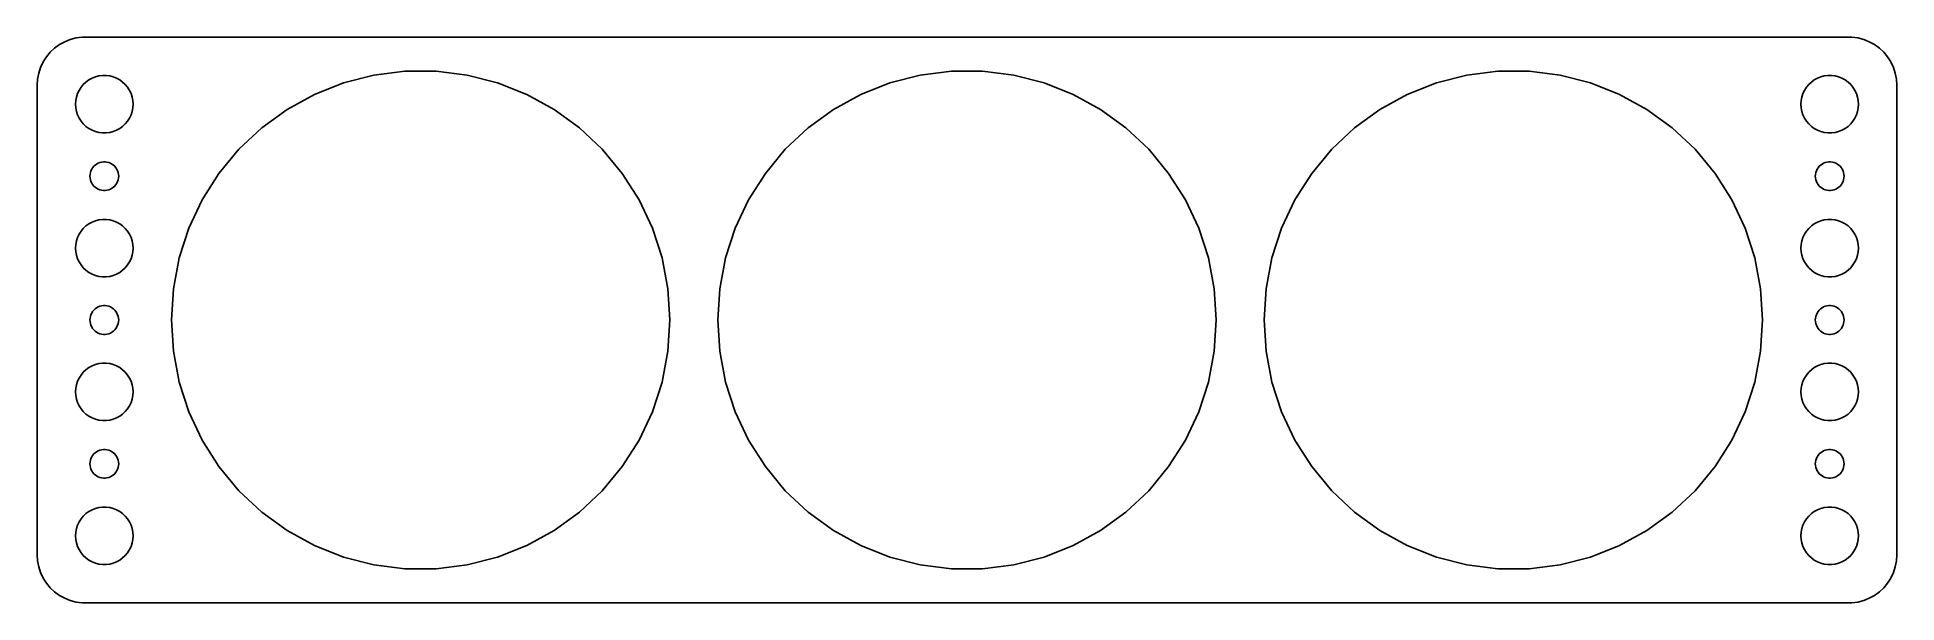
# Model space of a CAD drawing. Header units: metres. Extents: x -97 to 97, y -29 to 29.
import ezdxf

# ---------------------------------------------------------------- set-up
doc = ezdxf.new("R2010")
doc.units = ezdxf.units.M

msp = doc.modelspace()

# ---------------------------------------------------------------- linework, layer by layer
for p, q in [((-93.5451, 29.2553), (-94.1289, 29.0241)), ((-92.9369, 29.4114), (-93.5451, 29.2553)), ((-92.3139, 29.4901), (-92.9369, 29.4114)), ((92.3139, 29.4901), (-92.3139, 29.4901)), ((92.9369, 29.4114), (92.3139, 29.4901)), ((93.5451, 29.2553), (92.9369, 29.4114)), ((94.1289, 29.0241), (93.5451, 29.2553)), ((-96.0451, 27.4389), (-96.3815, 26.9088)), ((-95.6448, 27.9227), (-96.0451, 27.4389)), ((-95.1871, 28.3526), (-95.6448, 27.9227)), ((-94.6791, 28.7216), (-95.1871, 28.3526)), ((-94.1289, 29.0241), (-94.6791, 28.7216)), ((94.6791, 28.7216), (94.1289, 29.0241)), ((95.1871, 28.3526), (94.6791, 28.7216)), ((95.6448, 27.9227), (95.1871, 28.3526)), ((96.0451, 27.4389), (95.6448, 27.9227)), ((96.3815, 26.9088), (96.0451, 27.4389)), ((-96.8429, 25.7434), (-96.9606, 25.1267)), ((-96.6489, 26.3406), (-96.8429, 25.7434)), ((-96.3815, 26.9088), (-96.6489, 26.3406)), ((-91.2773, 25.2145), (-90.927, 25.3532)), ((-90.927, 25.3532), (-90.5621, 25.4469)), ((-90.5621, 25.4469), (-90.1884, 25.4941)), ((-90.1884, 25.4941), (-89.8116, 25.4941)), ((-89.8116, 25.4941), (-89.4379, 25.4469)), ((-89.4379, 25.4469), (-89.073, 25.3532)), ((-89.073, 25.3532), (-88.7227, 25.2145)), ((-65.0344, 24.7275), (-61.8719, 25.5395)), ((-61.8719, 25.5395), (-58.6326, 25.9487)), ((-58.6326, 25.9487), (-55.3674, 25.9487)), ((-55.3674, 25.9487), (-52.1281, 25.5395)), ((-52.1281, 25.5395), (-48.9655, 24.7275)), ((-8.03444, 24.7275), (-4.8719, 25.5395)), ((-4.8719, 25.5395), (-1.63255, 25.9487)), ((-1.63255, 25.9487), (1.63255, 25.9487)), ((1.63255, 25.9487), (4.8719, 25.5395)), ((4.8719, 25.5395), (8.03444, 24.7275)), ((48.9655, 24.7275), (52.1281, 25.5395)), ((52.1281, 25.5395), (55.3674, 25.9487)), ((55.3674, 25.9487), (58.6326, 25.9487)), ((58.6326, 25.9487), (61.8719, 25.5395)), ((61.8719, 25.5395), (65.0344, 24.7275)), ((88.7227, 25.2145), (89.073, 25.3532)), ((89.073, 25.3532), (89.4379, 25.4469)), ((89.4379, 25.4469), (89.8116, 25.4941)), ((89.8116, 25.4941), (90.1884, 25.4941)), ((90.1884, 25.4941), (90.5621, 25.4469)), ((90.5621, 25.4469), (90.927, 25.3532)), ((90.927, 25.3532), (91.2773, 25.2145)), ((96.6489, 26.3406), (96.3815, 26.9088)), ((96.8429, 25.7434), (96.6489, 26.3406)), ((96.9606, 25.1267), (96.8429, 25.7434)), ((-96.9606, 25.1267), (-97, 24.5)), ((-97, 24.5), (-97, -24.5)), ((-92.9057, 23.2461), (-92.7893, 23.6044)), ((-92.7893, 23.6044), (-92.6289, 23.9453)), ((-92.6289, 23.9453), (-92.427, 24.2634)), ((-92.427, 24.2634), (-92.1869, 24.5536)), ((-92.1869, 24.5536), (-91.9123, 24.8115)), ((-91.9123, 24.8115), (-91.6075, 25.033)), ((-91.6075, 25.033), (-91.2773, 25.2145)), ((-88.7227, 25.2145), (-88.3925, 25.033)), ((-88.3925, 25.033), (-88.0877, 24.8115)), ((-88.0877, 24.8115), (-87.8131, 24.5536)), ((-87.8131, 24.5536), (-87.573, 24.2634)), ((-87.573, 24.2634), (-87.3711, 23.9453)), ((-87.3711, 23.9453), (-87.2107, 23.6044)), ((-87.2107, 23.6044), (-87.0943, 23.2461)), ((-70.9315, 21.9525), (-68.0703, 23.5255)), ((-68.0703, 23.5255), (-65.0344, 24.7275)), ((-48.9655, 24.7275), (-45.9297, 23.5255)), ((-45.9297, 23.5255), (-43.0685, 21.9525)), ((-13.9315, 21.9525), (-11.0703, 23.5255)), ((-11.0703, 23.5255), (-8.03444, 24.7275)), ((8.03444, 24.7275), (11.0703, 23.5255)), ((11.0703, 23.5255), (13.9315, 21.9525)), ((43.0685, 21.9525), (45.9297, 23.5255)), ((45.9297, 23.5255), (48.9655, 24.7275)), ((65.0344, 24.7275), (68.0703, 23.5255)), ((68.0703, 23.5255), (70.9315, 21.9525)), ((87.0943, 23.2461), (87.2107, 23.6044)), ((87.2107, 23.6044), (87.3711, 23.9453)), ((87.3711, 23.9453), (87.573, 24.2634)), ((87.573, 24.2634), (87.8131, 24.5536)), ((87.8131, 24.5536), (88.0877, 24.8115)), ((88.0877, 24.8115), (88.3925, 25.033)), ((88.3925, 25.033), (88.7227, 25.2145)), ((91.2773, 25.2145), (91.6075, 25.033)), ((91.6075, 25.033), (91.9123, 24.8115)), ((91.9123, 24.8115), (92.1869, 24.5536)), ((92.1869, 24.5536), (92.427, 24.2634)), ((92.427, 24.2634), (92.6289, 23.9453)), ((92.6289, 23.9453), (92.7893, 23.6044)), ((92.7893, 23.6044), (92.9057, 23.2461)), ((97, 24.5), (96.9606, 25.1267)), ((97, -24.5), (97, 24.5)), ((-93, 22.5), (-92.9763, 22.876)), ((-92.9763, 22.124), (-93, 22.5)), ((-92.9763, 22.876), (-92.9057, 23.2461)), ((-92.9057, 21.7539), (-92.9763, 22.124)), ((-92.7893, 21.3956), (-92.9057, 21.7539)), ((-92.6289, 21.0547), (-92.7893, 21.3956)), ((-87.2107, 21.3956), (-87.3711, 21.0547)), ((-87.0943, 21.7539), (-87.2107, 21.3956)), ((-87.0943, 23.2461), (-87.0237, 22.876)), ((-87.0237, 22.124), (-87.0943, 21.7539)), ((-87.0237, 22.876), (-87, 22.5)), ((-87, 22.5), (-87.0237, 22.124)), ((-73.573, 20.0333), (-70.9315, 21.9525)), ((-43.0685, 21.9525), (-40.427, 20.0333)), ((-16.573, 20.0333), (-13.9315, 21.9525)), ((13.9315, 21.9525), (16.573, 20.0333)), ((40.427, 20.0333), (43.0685, 21.9525)), ((70.9315, 21.9525), (73.573, 20.0333)), ((87, 22.5), (87.0237, 22.876)), ((87.0237, 22.124), (87, 22.5)), ((87.0237, 22.876), (87.0943, 23.2461)), ((87.0943, 21.7539), (87.0237, 22.124)), ((87.2107, 21.3956), (87.0943, 21.7539)), ((87.3711, 21.0547), (87.2107, 21.3956)), ((92.7893, 21.3956), (92.6289, 21.0547)), ((92.9057, 21.7539), (92.7893, 21.3956)), ((92.9057, 23.2461), (92.9763, 22.876)), ((92.9763, 22.124), (92.9057, 21.7539)), ((92.9763, 22.876), (93, 22.5)), ((93, 22.5), (92.9763, 22.124)), ((-92.427, 20.7366), (-92.6289, 21.0547)), ((-92.1869, 20.4464), (-92.427, 20.7366)), ((-91.9123, 20.1884), (-92.1869, 20.4464)), ((-91.6075, 19.967), (-91.9123, 20.1884)), ((-91.2773, 19.7855), (-91.6075, 19.967)), ((-90.927, 19.6468), (-91.2773, 19.7855)), ((-90.5621, 19.5531), (-90.927, 19.6468)), ((-90.1884, 19.5059), (-90.5621, 19.5531)), ((-89.8116, 19.5059), (-90.1884, 19.5059)), ((-89.4379, 19.5531), (-89.8116, 19.5059)), ((-89.073, 19.6468), (-89.4379, 19.5531)), ((-88.7227, 19.7855), (-89.073, 19.6468)), ((-88.3925, 19.967), (-88.7227, 19.7855)), ((-88.0877, 20.1884), (-88.3925, 19.967)), ((-87.8131, 20.4464), (-88.0877, 20.1884)), ((-87.573, 20.7366), (-87.8131, 20.4464)), ((-87.3711, 21.0547), (-87.573, 20.7366)), ((-75.9532, 17.7982), (-73.573, 20.0333)), ((-40.427, 20.0333), (-38.0468, 17.7982)), ((-18.9532, 17.7982), (-16.573, 20.0333)), ((16.573, 20.0333), (18.9532, 17.7982)), ((38.0468, 17.7982), (40.427, 20.0333)), ((73.573, 20.0333), (75.9532, 17.7982)), ((87.573, 20.7366), (87.3711, 21.0547)), ((87.8131, 20.4464), (87.573, 20.7366)), ((88.0877, 20.1884), (87.8131, 20.4464)), ((88.3925, 19.967), (88.0877, 20.1884)), ((88.7227, 19.7855), (88.3925, 19.967)), ((89.073, 19.6468), (88.7227, 19.7855)), ((89.4379, 19.5531), (89.073, 19.6468)), ((89.8116, 19.5059), (89.4379, 19.5531)), ((90.1884, 19.5059), (89.8116, 19.5059)), ((90.5621, 19.5531), (90.1884, 19.5059)), ((90.927, 19.6468), (90.5621, 19.5531)), ((91.2773, 19.7855), (90.927, 19.6468)), ((91.6075, 19.967), (91.2773, 19.7855)), ((91.9123, 20.1884), (91.6075, 19.967)), ((92.1869, 20.4464), (91.9123, 20.1884)), ((92.427, 20.7366), (92.1869, 20.4464)), ((92.6289, 21.0547), (92.427, 20.7366)), ((-78.0344, 15.2824), (-75.9532, 17.7982)), ((-38.0468, 17.7982), (-35.9655, 15.2824)), ((-21.0344, 15.2824), (-18.9532, 17.7982)), ((18.9532, 17.7982), (21.0344, 15.2824)), ((35.9655, 15.2824), (38.0468, 17.7982)), ((75.9532, 17.7982), (78.0344, 15.2824)), ((-91.4529, 15.373), (-91.3947, 15.5522)), ((-91.3947, 15.5522), (-91.3145, 15.7226)), ((-91.3145, 15.7226), (-91.2135, 15.8817)), ((-91.2135, 15.8817), (-91.0934, 16.0268)), ((-91.0934, 16.0268), (-90.9561, 16.1558)), ((-90.9561, 16.1558), (-90.8037, 16.2665)), ((-90.8037, 16.2665), (-90.6387, 16.3572)), ((-90.6387, 16.3572), (-90.4635, 16.4266)), ((-90.4635, 16.4266), (-90.2811, 16.4734)), ((-90.2811, 16.4734), (-90.0942, 16.497)), ((-90.0942, 16.497), (-89.9058, 16.497)), ((-89.9058, 16.497), (-89.7189, 16.4734)), ((-89.7189, 16.4734), (-89.5365, 16.4266)), ((-89.5365, 16.4266), (-89.3613, 16.3572)), ((-89.3613, 16.3572), (-89.1963, 16.2665)), ((-89.1963, 16.2665), (-89.0439, 16.1558)), ((-89.0439, 16.1558), (-88.9065, 16.0268)), ((-88.9065, 16.0268), (-88.7865, 15.8817)), ((-88.7865, 15.8817), (-88.6855, 15.7226)), ((-88.6855, 15.7226), (-88.6053, 15.5522)), ((-88.6053, 15.5522), (-88.5471, 15.373)), ((88.5471, 15.373), (88.6053, 15.5522)), ((88.6053, 15.5522), (88.6855, 15.7226)), ((88.6855, 15.7226), (88.7865, 15.8817)), ((88.7865, 15.8817), (88.9065, 16.0268)), ((88.9065, 16.0268), (89.0439, 16.1558)), ((89.0439, 16.1558), (89.1963, 16.2665)), ((89.1963, 16.2665), (89.3613, 16.3572)), ((89.3613, 16.3572), (89.5365, 16.4266)), ((89.5365, 16.4266), (89.7189, 16.4734)), ((89.7189, 16.4734), (89.9058, 16.497)), ((89.9058, 16.497), (90.0942, 16.497)), ((90.0942, 16.497), (90.2811, 16.4734)), ((90.2811, 16.4734), (90.4635, 16.4266)), ((90.4635, 16.4266), (90.6387, 16.3572)), ((90.6387, 16.3572), (90.8037, 16.2665)), ((90.8037, 16.2665), (90.9561, 16.1558)), ((90.9561, 16.1558), (91.0934, 16.0268)), ((91.0934, 16.0268), (91.2135, 15.8817)), ((91.2135, 15.8817), (91.3145, 15.7226)), ((91.3145, 15.7226), (91.3947, 15.5522)), ((91.3947, 15.5522), (91.4529, 15.373)), ((-91.5, 15), (-91.4882, 15.188)), ((-91.4882, 14.812), (-91.5, 15)), ((-91.4882, 15.188), (-91.4529, 15.373)), ((-91.4529, 14.627), (-91.4882, 14.812)), ((-91.3947, 14.4478), (-91.4529, 14.627)), ((-91.3145, 14.2774), (-91.3947, 14.4478)), ((-91.2135, 14.1183), (-91.3145, 14.2774)), ((-91.0934, 13.9732), (-91.2135, 14.1183)), ((-90.9561, 13.8442), (-91.0934, 13.9732)), ((-90.8037, 13.7335), (-90.9561, 13.8442)), ((-90.6387, 13.6427), (-90.8037, 13.7335)), ((-90.4635, 13.5734), (-90.6387, 13.6427)), ((-89.3613, 13.6427), (-89.5365, 13.5734)), ((-89.1963, 13.7335), (-89.3613, 13.6427)), ((-89.0439, 13.8442), (-89.1963, 13.7335)), ((-88.9065, 13.9732), (-89.0439, 13.8442)), ((-88.7865, 14.1183), (-88.9065, 13.9732)), ((-88.6855, 14.2774), (-88.7865, 14.1183)), ((-88.6053, 14.4478), (-88.6855, 14.2774)), ((-88.5471, 14.627), (-88.6053, 14.4478)), ((-88.5471, 15.373), (-88.5118, 15.188)), ((-88.5118, 14.812), (-88.5471, 14.627)), ((-88.5118, 15.188), (-88.5, 15)), ((-88.5, 15), (-88.5118, 14.812)), ((-79.784, 12.5256), (-78.0344, 15.2824)), ((-35.9655, 15.2824), (-34.216, 12.5256)), ((-22.784, 12.5256), (-21.0344, 15.2824)), ((21.0344, 15.2824), (22.784, 12.5256)), ((34.216, 12.5256), (35.9655, 15.2824)), ((78.0344, 15.2824), (79.784, 12.5256)), ((88.5, 15), (88.5118, 15.188)), ((88.5118, 14.812), (88.5, 15)), ((88.5118, 15.188), (88.5471, 15.373)), ((88.5471, 14.627), (88.5118, 14.812)), ((88.6053, 14.4478), (88.5471, 14.627)), ((88.6855, 14.2774), (88.6053, 14.4478)), ((88.7865, 14.1183), (88.6855, 14.2774)), ((88.9065, 13.9732), (88.7865, 14.1183)), ((89.0439, 13.8442), (88.9065, 13.9732)), ((89.1963, 13.7335), (89.0439, 13.8442)), ((89.3613, 13.6427), (89.1963, 13.7335)), ((89.5365, 13.5734), (89.3613, 13.6427)), ((90.6387, 13.6427), (90.4635, 13.5734)), ((90.8037, 13.7335), (90.6387, 13.6427)), ((90.9561, 13.8442), (90.8037, 13.7335)), ((91.0934, 13.9732), (90.9561, 13.8442)), ((91.2135, 14.1183), (91.0934, 13.9732)), ((91.3145, 14.2774), (91.2135, 14.1183)), ((91.3947, 14.4478), (91.3145, 14.2774)), ((91.4529, 14.627), (91.3947, 14.4478)), ((91.4529, 15.373), (91.4882, 15.188)), ((91.4882, 14.812), (91.4529, 14.627)), ((91.4882, 15.188), (91.5, 15)), ((91.5, 15), (91.4882, 14.812)), ((-90.2811, 13.5266), (-90.4635, 13.5734)), ((-90.0942, 13.5029), (-90.2811, 13.5266)), ((-89.9058, 13.5029), (-90.0942, 13.5029)), ((-89.7189, 13.5266), (-89.9058, 13.5029)), ((-89.5365, 13.5734), (-89.7189, 13.5266)), ((-81.1742, 9.57123), (-79.784, 12.5256)), ((-34.216, 12.5256), (-32.8258, 9.57123)), ((-24.1742, 9.57123), (-22.784, 12.5256)), ((22.784, 12.5256), (24.1742, 9.57123)), ((32.8258, 9.57123), (34.216, 12.5256)), ((79.784, 12.5256), (81.1742, 9.57123)), ((89.7189, 13.5266), (89.5365, 13.5734)), ((89.9058, 13.5029), (89.7189, 13.5266)), ((90.0942, 13.5029), (89.9058, 13.5029)), ((90.2811, 13.5266), (90.0942, 13.5029)), ((90.4635, 13.5734), (90.2811, 13.5266)), ((-92.1869, 9.55363), (-91.9123, 9.81154)), ((-91.9123, 9.81154), (-91.6075, 10.033)), ((-91.6075, 10.033), (-91.2773, 10.2145)), ((-91.2773, 10.2145), (-90.927, 10.3532)), ((-90.927, 10.3532), (-90.5621, 10.4469)), ((-90.5621, 10.4469), (-90.1884, 10.4941)), ((-90.1884, 10.4941), (-89.8116, 10.4941)), ((-89.8116, 10.4941), (-89.4379, 10.4469)), ((-89.4379, 10.4469), (-89.073, 10.3532)), ((-89.073, 10.3532), (-88.7227, 10.2145)), ((-88.7227, 10.2145), (-88.3925, 10.033)), ((-88.3925, 10.033), (-88.0877, 9.81154)), ((-88.0877, 9.81154), (-87.8131, 9.55363)), ((87.8131, 9.55363), (88.0877, 9.81154)), ((88.0877, 9.81154), (88.3925, 10.033)), ((88.3925, 10.033), (88.7227, 10.2145)), ((88.7227, 10.2145), (89.073, 10.3532)), ((89.073, 10.3532), (89.4379, 10.4469)), ((89.4379, 10.4469), (89.8116, 10.4941)), ((89.8116, 10.4941), (90.1884, 10.4941)), ((90.1884, 10.4941), (90.5621, 10.4469)), ((90.5621, 10.4469), (90.927, 10.3532)), ((90.927, 10.3532), (91.2773, 10.2145)), ((91.2773, 10.2145), (91.6075, 10.033)), ((91.6075, 10.033), (91.9123, 9.81154)), ((91.9123, 9.81154), (92.1869, 9.55363)), ((-93, 7.5), (-92.9763, 7.87599)), ((-92.9763, 7.87599), (-92.9057, 8.24606)), ((-92.9057, 8.24606), (-92.7893, 8.60437)), ((-92.7893, 8.60437), (-92.6289, 8.94525)), ((-92.6289, 8.94525), (-92.427, 9.26335)), ((-92.427, 9.26335), (-92.1869, 9.55363)), ((-87.8131, 9.55363), (-87.573, 9.26335)), ((-87.573, 9.26335), (-87.3711, 8.94525)), ((-87.3711, 8.94525), (-87.2107, 8.60437)), ((-87.2107, 8.60437), (-87.0943, 8.24606)), ((-87.0943, 8.24606), (-87.0237, 7.87599)), ((-87.0237, 7.87599), (-87, 7.5)), ((-82.1832, 6.46593), (-81.1742, 9.57123)), ((-32.8258, 9.57123), (-31.8168, 6.46593)), ((-25.1832, 6.46593), (-24.1742, 9.57123)), ((24.1742, 9.57123), (25.1832, 6.46593)), ((31.8168, 6.46593), (32.8258, 9.57123)), ((81.1742, 9.57123), (82.1832, 6.46593)), ((87, 7.5), (87.0237, 7.87599)), ((87.0237, 7.87599), (87.0943, 8.24606)), ((87.0943, 8.24606), (87.2107, 8.60437)), ((87.2107, 8.60437), (87.3711, 8.94525)), ((87.3711, 8.94525), (87.573, 9.26335)), ((87.573, 9.26335), (87.8131, 9.55363)), ((92.1869, 9.55363), (92.427, 9.26335)), ((92.427, 9.26335), (92.6289, 8.94525)), ((92.6289, 8.94525), (92.7893, 8.60437)), ((92.7893, 8.60437), (92.9057, 8.24606)), ((92.9057, 8.24606), (92.9763, 7.87599)), ((92.9763, 7.87599), (93, 7.5)), ((-92.9763, 7.12399), (-93, 7.5)), ((-92.9057, 6.75392), (-92.9763, 7.12399)), ((-92.7893, 6.39561), (-92.9057, 6.75392)), ((-92.6289, 6.05473), (-92.7893, 6.39561)), ((-92.427, 5.73663), (-92.6289, 6.05473)), ((-87.3711, 6.05473), (-87.573, 5.73663)), ((-87.2107, 6.39561), (-87.3711, 6.05473)), ((-87.0943, 6.75392), (-87.2107, 6.39561)), ((-87.0237, 7.12399), (-87.0943, 6.75392)), ((-87, 7.5), (-87.0237, 7.12399)), ((-82.795, 3.25865), (-82.1832, 6.46593)), ((-31.8168, 6.46593), (-31.205, 3.25865)), ((-25.795, 3.25865), (-25.1832, 6.46593)), ((25.1832, 6.46593), (25.795, 3.25865)), ((31.205, 3.25865), (31.8168, 6.46593)), ((82.1832, 6.46593), (82.795, 3.25865)), ((87.0237, 7.12399), (87, 7.5)), ((87.0943, 6.75392), (87.0237, 7.12399)), ((87.2107, 6.39561), (87.0943, 6.75392)), ((87.3711, 6.05473), (87.2107, 6.39561)), ((87.573, 5.73663), (87.3711, 6.05473)), ((92.6289, 6.05473), (92.427, 5.73663)), ((92.7893, 6.39561), (92.6289, 6.05473)), ((92.9057, 6.75392), (92.7893, 6.39561)), ((92.9763, 7.12399), (92.9057, 6.75392)), ((93, 7.5), (92.9763, 7.12399)), ((-92.1869, 5.44635), (-92.427, 5.73663)), ((-91.9123, 5.18845), (-92.1869, 5.44635)), ((-91.6075, 4.96701), (-91.9123, 5.18845)), ((-91.2773, 4.78551), (-91.6075, 4.96701)), ((-90.927, 4.64682), (-91.2773, 4.78551)), ((-90.5621, 4.55313), (-90.927, 4.64682)), ((-90.1884, 4.50591), (-90.5621, 4.55313)), ((-89.8116, 4.50591), (-90.1884, 4.50591)), ((-89.4379, 4.55313), (-89.8116, 4.50591)), ((-89.073, 4.64682), (-89.4379, 4.55313)), ((-88.7227, 4.78551), (-89.073, 4.64682)), ((-88.3925, 4.96701), (-88.7227, 4.78551)), ((-88.0877, 5.18845), (-88.3925, 4.96701)), ((-87.8131, 5.44635), (-88.0877, 5.18845)), ((-87.573, 5.73663), (-87.8131, 5.44635)), ((87.8131, 5.44635), (87.573, 5.73663)), ((88.0877, 5.18845), (87.8131, 5.44635)), ((88.3925, 4.96701), (88.0877, 5.18845)), ((88.7227, 4.78551), (88.3925, 4.96701)), ((89.073, 4.64682), (88.7227, 4.78551)), ((89.4379, 4.55313), (89.073, 4.64682)), ((89.8116, 4.50591), (89.4379, 4.55313)), ((90.1884, 4.50591), (89.8116, 4.50591)), ((90.5621, 4.55313), (90.1884, 4.50591)), ((90.927, 4.64682), (90.5621, 4.55313)), ((91.2773, 4.78551), (90.927, 4.64682)), ((91.6075, 4.96701), (91.2773, 4.78551)), ((91.9123, 5.18845), (91.6075, 4.96701)), ((92.1869, 5.44635), (91.9123, 5.18845)), ((92.427, 5.73663), (92.1869, 5.44635)), ((-83, 0), (-82.795, 3.25865)), ((-31.205, 3.25865), (-31, 0)), ((-26, 0), (-25.795, 3.25865)), ((25.795, 3.25865), (26, 0)), ((31, 0), (31.205, 3.25865)), ((82.795, 3.25865), (83, 0)), ((-91.5, 0), (-91.4882, 0.187988)), ((-91.4882, -0.187988), (-91.5, 0)), ((-91.4882, 0.187988), (-91.4529, 0.373032)), ((-91.4529, 0.373032), (-91.3947, 0.552185)), ((-91.3947, 0.552185), (-91.3145, 0.722626)), ((-91.3145, 0.722626), (-91.2135, 0.881668)), ((-91.2135, 0.881668), (-91.0934, 1.02681)), ((-91.0934, 1.02681), (-90.9561, 1.15576)), ((-90.9561, 1.15576), (-90.8037, 1.26648)), ((-90.8037, 1.26648), (-90.6387, 1.35724)), ((-90.6387, 1.35724), (-90.4635, 1.42657)), ((-90.4635, 1.42657), (-90.2811, 1.47342)), ((-90.2811, 1.47342), (-90.0942, 1.49704)), ((-90.0942, 1.49704), (-89.9058, 1.49704)), ((-89.9058, 1.49704), (-89.7189, 1.47342)), ((-89.7189, 1.47342), (-89.5365, 1.42657)), ((-89.5365, 1.42657), (-89.3613, 1.35724)), ((-89.3613, 1.35724), (-89.1963, 1.26648)), ((-89.1963, 1.26648), (-89.0439, 1.15576)), ((-89.0439, 1.15576), (-88.9065, 1.02681)), ((-88.9065, 1.02681), (-88.7865, 0.881668)), ((-88.7865, 0.881668), (-88.6855, 0.722626)), ((-88.6855, 0.722626), (-88.6053, 0.552185)), ((-88.6053, 0.552185), (-88.5471, 0.373032)), ((-88.5471, 0.373032), (-88.5118, 0.187988)), ((-88.5118, 0.187988), (-88.5, 0)), ((-88.5, 0), (-88.5118, -0.187988)), ((-82.795, -3.25865), (-83, 0)), ((-31, 0), (-31.205, -3.25865)), ((-25.795, -3.25865), (-26, 0)), ((26, 0), (25.795, -3.25865)), ((31.205, -3.25865), (31, 0)), ((83, 0), (82.795, -3.25865)), ((88.5, 0), (88.5118, 0.187988)), ((88.5118, -0.187988), (88.5, 0)), ((88.5118, 0.187988), (88.5471, 0.373032)), ((88.5471, 0.373032), (88.6053, 0.552185)), ((88.6053, 0.552185), (88.6855, 0.722626)), ((88.6855, 0.722626), (88.7865, 0.881668)), ((88.7865, 0.881668), (88.9065, 1.02681)), ((88.9065, 1.02681), (89.0439, 1.15576)), ((89.0439, 1.15576), (89.1963, 1.26648)), ((89.1963, 1.26648), (89.3613, 1.35724)), ((89.3613, 1.35724), (89.5365, 1.42657)), ((89.5365, 1.42657), (89.7189, 1.47342)), ((89.7189, 1.47342), (89.9058, 1.49704)), ((89.9058, 1.49704), (90.0942, 1.49704)), ((90.0942, 1.49704), (90.2811, 1.47342)), ((90.2811, 1.47342), (90.4635, 1.42657)), ((90.4635, 1.42657), (90.6387, 1.35724)), ((90.6387, 1.35724), (90.8037, 1.26648)), ((90.8037, 1.26648), (90.9561, 1.15576)), ((90.9561, 1.15576), (91.0934, 1.02681)), ((91.0934, 1.02681), (91.2135, 0.881668)), ((91.2135, 0.881668), (91.3145, 0.722626)), ((91.3145, 0.722626), (91.3947, 0.552185)), ((91.3947, 0.552185), (91.4529, 0.373032)), ((91.4529, 0.373032), (91.4882, 0.187988)), ((91.4882, 0.187988), (91.5, 0)), ((91.5, 0), (91.4882, -0.187988)), ((-91.4529, -0.373032), (-91.4882, -0.187988)), ((-91.3947, -0.552185), (-91.4529, -0.373032)), ((-91.3145, -0.722626), (-91.3947, -0.552185)), ((-91.2135, -0.881668), (-91.3145, -0.722626)), ((-91.0934, -1.02681), (-91.2135, -0.881668)), ((-90.9561, -1.15576), (-91.0934, -1.02681)), ((-90.8037, -1.26648), (-90.9561, -1.15576)), ((-90.6387, -1.35724), (-90.8037, -1.26648)), ((-90.4635, -1.42657), (-90.6387, -1.35724)), ((-90.2811, -1.47342), (-90.4635, -1.42657)), ((-90.0942, -1.49704), (-90.2811, -1.47342)), ((-89.9058, -1.49704), (-90.0942, -1.49704)), ((-89.7189, -1.47342), (-89.9058, -1.49704)), ((-89.5365, -1.42657), (-89.7189, -1.47342)), ((-89.3613, -1.35724), (-89.5365, -1.42657)), ((-89.1963, -1.26648), (-89.3613, -1.35724)), ((-89.0439, -1.15576), (-89.1963, -1.26648)), ((-88.9065, -1.02681), (-89.0439, -1.15576)), ((-88.7865, -0.881668), (-88.9065, -1.02681)), ((-88.6855, -0.722626), (-88.7865, -0.881668)), ((-88.6053, -0.552185), (-88.6855, -0.722626)), ((-88.5471, -0.373032), (-88.6053, -0.552185)), ((-88.5118, -0.187988), (-88.5471, -0.373032)), ((88.5471, -0.373032), (88.5118, -0.187988)), ((88.6053, -0.552185), (88.5471, -0.373032)), ((88.6855, -0.722626), (88.6053, -0.552185)), ((88.7865, -0.881668), (88.6855, -0.722626)), ((88.9065, -1.02681), (88.7865, -0.881668)), ((89.0439, -1.15576), (88.9065, -1.02681)), ((89.1963, -1.26648), (89.0439, -1.15576)), ((89.3613, -1.35724), (89.1963, -1.26648)), ((89.5365, -1.42657), (89.3613, -1.35724)), ((89.7189, -1.47342), (89.5365, -1.42657)), ((89.9058, -1.49704), (89.7189, -1.47342)), ((90.0942, -1.49704), (89.9058, -1.49704)), ((90.2811, -1.47342), (90.0942, -1.49704)), ((90.4635, -1.42657), (90.2811, -1.47342)), ((90.6387, -1.35724), (90.4635, -1.42657)), ((90.8037, -1.26648), (90.6387, -1.35724)), ((90.9561, -1.15576), (90.8037, -1.26648)), ((91.0934, -1.02681), (90.9561, -1.15576)), ((91.2135, -0.881668), (91.0934, -1.02681)), ((91.3145, -0.722626), (91.2135, -0.881668)), ((91.3947, -0.552185), (91.3145, -0.722626)), ((91.4529, -0.373032), (91.3947, -0.552185)), ((91.4882, -0.187988), (91.4529, -0.373032)), ((-82.1832, -6.46593), (-82.795, -3.25865)), ((-31.205, -3.25865), (-31.8168, -6.46593)), ((-25.1832, -6.46593), (-25.795, -3.25865)), ((25.795, -3.25865), (25.1832, -6.46593)), ((31.8168, -6.46593), (31.205, -3.25865)), ((82.795, -3.25865), (82.1832, -6.46593)), ((-92.6289, -6.05473), (-92.427, -5.73663)), ((-92.427, -5.73663), (-92.1869, -5.44635)), ((-92.1869, -5.44635), (-91.9123, -5.18845)), ((-91.9123, -5.18845), (-91.6075, -4.96701)), ((-91.6075, -4.96701), (-91.2773, -4.78551)), ((-91.2773, -4.78551), (-90.927, -4.64682)), ((-90.927, -4.64682), (-90.5621, -4.55313)), ((-90.5621, -4.55313), (-90.1884, -4.50591)), ((-90.1884, -4.50591), (-89.8116, -4.50591)), ((-89.8116, -4.50591), (-89.4379, -4.55313)), ((-89.4379, -4.55313), (-89.073, -4.64682)), ((-89.073, -4.64682), (-88.7227, -4.78551)), ((-88.7227, -4.78551), (-88.3925, -4.96701)), ((-88.3925, -4.96701), (-88.0877, -5.18845)), ((-88.0877, -5.18845), (-87.8131, -5.44635)), ((-87.8131, -5.44635), (-87.573, -5.73663)), ((-87.573, -5.73663), (-87.3711, -6.05473)), ((87.3711, -6.05473), (87.573, -5.73663)), ((87.573, -5.73663), (87.8131, -5.44635)), ((87.8131, -5.44635), (88.0877, -5.18845)), ((88.0877, -5.18845), (88.3925, -4.96701)), ((88.3925, -4.96701), (88.7227, -4.78551)), ((88.7227, -4.78551), (89.073, -4.64682)), ((89.073, -4.64682), (89.4379, -4.55313)), ((89.4379, -4.55313), (89.8116, -4.50591)), ((89.8116, -4.50591), (90.1884, -4.50591)), ((90.1884, -4.50591), (90.5621, -4.55313)), ((90.5621, -4.55313), (90.927, -4.64682)), ((90.927, -4.64682), (91.2773, -4.78551)), ((91.2773, -4.78551), (91.6075, -4.96701)), ((91.6075, -4.96701), (91.9123, -5.18845)), ((91.9123, -5.18845), (92.1869, -5.44635)), ((92.1869, -5.44635), (92.427, -5.73663)), ((92.427, -5.73663), (92.6289, -6.05473)), ((-93, -7.5), (-92.9763, -7.12399)), ((-92.9763, -7.87599), (-93, -7.5)), ((-92.9763, -7.12399), (-92.9057, -6.75392)), ((-92.9057, -6.75392), (-92.7893, -6.39561)), ((-92.7893, -6.39561), (-92.6289, -6.05473)), ((-87.3711, -6.05473), (-87.2107, -6.39561)), ((-87.2107, -6.39561), (-87.0943, -6.75392)), ((-87.0943, -6.75392), (-87.0237, -7.12399)), ((-87.0237, -7.12399), (-87, -7.5)), ((-87, -7.5), (-87.0237, -7.87599)), ((-81.1742, -9.57123), (-82.1832, -6.46593)), ((-31.8168, -6.46593), (-32.8258, -9.57123)), ((-24.1742, -9.57123), (-25.1832, -6.46593)), ((25.1832, -6.46593), (24.1742, -9.57123)), ((32.8258, -9.57123), (31.8168, -6.46593)), ((82.1832, -6.46593), (81.1742, -9.57123)), ((87, -7.5), (87.0237, -7.12399)), ((87.0237, -7.87599), (87, -7.5)), ((87.0237, -7.12399), (87.0943, -6.75392)), ((87.0943, -6.75392), (87.2107, -6.39561)), ((87.2107, -6.39561), (87.3711, -6.05473)), ((92.6289, -6.05473), (92.7893, -6.39561)), ((92.7893, -6.39561), (92.9057, -6.75392)), ((92.9057, -6.75392), (92.9763, -7.12399)), ((92.9763, -7.12399), (93, -7.5)), ((93, -7.5), (92.9763, -7.87599)), ((-92.9057, -8.24606), (-92.9763, -7.87599)), ((-92.7893, -8.60437), (-92.9057, -8.24606)), ((-92.6289, -8.94525), (-92.7893, -8.60437)), ((-92.427, -9.26335), (-92.6289, -8.94525)), ((-92.1869, -9.55363), (-92.427, -9.26335)), ((-91.9123, -9.81154), (-92.1869, -9.55363)), ((-87.8131, -9.55363), (-88.0877, -9.81154)), ((-87.573, -9.26335), (-87.8131, -9.55363)), ((-87.3711, -8.94525), (-87.573, -9.26335)), ((-87.2107, -8.60437), (-87.3711, -8.94525)), ((-87.0943, -8.24606), (-87.2107, -8.60437)), ((-87.0237, -7.87599), (-87.0943, -8.24606)), ((-79.784, -12.5256), (-81.1742, -9.57123)), ((-32.8258, -9.57123), (-34.216, -12.5256)), ((-22.784, -12.5256), (-24.1742, -9.57123)), ((24.1742, -9.57123), (22.784, -12.5256)), ((34.216, -12.5256), (32.8258, -9.57123)), ((81.1742, -9.57123), (79.784, -12.5256)), ((87.0943, -8.24606), (87.0237, -7.87599)), ((87.2107, -8.60437), (87.0943, -8.24606)), ((87.3711, -8.94525), (87.2107, -8.60437)), ((87.573, -9.26335), (87.3711, -8.94525)), ((87.8131, -9.55363), (87.573, -9.26335)), ((88.0877, -9.81154), (87.8131, -9.55363)), ((92.1869, -9.55363), (91.9123, -9.81154)), ((92.427, -9.26335), (92.1869, -9.55363)), ((92.6289, -8.94525), (92.427, -9.26335)), ((92.7893, -8.60437), (92.6289, -8.94525)), ((92.9057, -8.24606), (92.7893, -8.60437)), ((92.9763, -7.87599), (92.9057, -8.24606)), ((-91.6075, -10.033), (-91.9123, -9.81154)), ((-91.2773, -10.2145), (-91.6075, -10.033)), ((-90.927, -10.3532), (-91.2773, -10.2145)), ((-90.5621, -10.4469), (-90.927, -10.3532)), ((-90.1884, -10.4941), (-90.5621, -10.4469)), ((-89.8116, -10.4941), (-90.1884, -10.4941)), ((-89.4379, -10.4469), (-89.8116, -10.4941)), ((-89.073, -10.3532), (-89.4379, -10.4469)), ((-88.7227, -10.2145), (-89.073, -10.3532)), ((-88.3925, -10.033), (-88.7227, -10.2145)), ((-88.0877, -9.81154), (-88.3925, -10.033)), ((88.3925, -10.033), (88.0877, -9.81154)), ((88.7227, -10.2145), (88.3925, -10.033)), ((89.073, -10.3532), (88.7227, -10.2145)), ((89.4379, -10.4469), (89.073, -10.3532)), ((89.8116, -10.4941), (89.4379, -10.4469)), ((90.1884, -10.4941), (89.8116, -10.4941)), ((90.5621, -10.4469), (90.1884, -10.4941)), ((90.927, -10.3532), (90.5621, -10.4469)), ((91.2773, -10.2145), (90.927, -10.3532)), ((91.6075, -10.033), (91.2773, -10.2145)), ((91.9123, -9.81154), (91.6075, -10.033)), ((-90.6387, -13.6427), (-90.4635, -13.5734)), ((-90.4635, -13.5734), (-90.2811, -13.5266)), ((-90.2811, -13.5266), (-90.0942, -13.5029)), ((-90.0942, -13.5029), (-89.9058, -13.5029)), ((-89.9058, -13.5029), (-89.7189, -13.5266)), ((-89.7189, -13.5266), (-89.5365, -13.5734)), ((-89.5365, -13.5734), (-89.3613, -13.6427)), ((-78.0344, -15.2824), (-79.784, -12.5256)), ((-34.216, -12.5256), (-35.9655, -15.2824)), ((-21.0344, -15.2824), (-22.784, -12.5256)), ((22.784, -12.5256), (21.0344, -15.2824)), ((35.9655, -15.2824), (34.216, -12.5256)), ((79.784, -12.5256), (78.0344, -15.2824)), ((89.3613, -13.6427), (89.5365, -13.5734)), ((89.5365, -13.5734), (89.7189, -13.5266)), ((89.7189, -13.5266), (89.9058, -13.5029)), ((89.9058, -13.5029), (90.0942, -13.5029)), ((90.0942, -13.5029), (90.2811, -13.5266)), ((90.2811, -13.5266), (90.4635, -13.5734)), ((90.4635, -13.5734), (90.6387, -13.6427)), ((-91.5, -15), (-91.4882, -14.812)), ((-91.4882, -15.188), (-91.5, -15)), ((-91.4882, -14.812), (-91.4529, -14.627)), ((-91.4529, -15.373), (-91.4882, -15.188)), ((-91.4529, -14.627), (-91.3947, -14.4478)), ((-91.3947, -15.5522), (-91.4529, -15.373)), ((-91.3947, -14.4478), (-91.3145, -14.2774)), ((-91.3145, -14.2774), (-91.2135, -14.1183)), ((-91.2135, -14.1183), (-91.0934, -13.9732)), ((-91.0934, -13.9732), (-90.9561, -13.8442)), ((-90.9561, -13.8442), (-90.8037, -13.7335)), ((-90.8037, -13.7335), (-90.6387, -13.6427)), ((-89.3613, -13.6427), (-89.1963, -13.7335)), ((-89.1963, -13.7335), (-89.0439, -13.8442)), ((-89.0439, -13.8442), (-88.9065, -13.9732)), ((-88.9065, -13.9732), (-88.7865, -14.1183)), ((-88.7865, -14.1183), (-88.6855, -14.2774)), ((-88.6855, -14.2774), (-88.6053, -14.4478)), ((-88.6053, -14.4478), (-88.5471, -14.627)), ((-88.5471, -15.373), (-88.6053, -15.5522)), ((-88.5471, -14.627), (-88.5118, -14.812)), ((-88.5118, -15.188), (-88.5471, -15.373)), ((-88.5118, -14.812), (-88.5, -15)), ((-88.5, -15), (-88.5118, -15.188)), ((-75.9532, -17.7982), (-78.0344, -15.2824)), ((-35.9655, -15.2824), (-38.0468, -17.7982)), ((-18.9532, -17.7982), (-21.0344, -15.2824)), ((21.0344, -15.2824), (18.9532, -17.7982)), ((38.0468, -17.7982), (35.9655, -15.2824)), ((78.0344, -15.2824), (75.9532, -17.7982)), ((88.5, -15), (88.5118, -14.812)), ((88.5118, -15.188), (88.5, -15)), ((88.5118, -14.812), (88.5471, -14.627)), ((88.5471, -15.373), (88.5118, -15.188)), ((88.5471, -14.627), (88.6053, -14.4478)), ((88.6053, -15.5522), (88.5471, -15.373)), ((88.6053, -14.4478), (88.6855, -14.2774)), ((88.6855, -14.2774), (88.7865, -14.1183)), ((88.7865, -14.1183), (88.9065, -13.9732)), ((88.9065, -13.9732), (89.0439, -13.8442)), ((89.0439, -13.8442), (89.1963, -13.7335)), ((89.1963, -13.7335), (89.3613, -13.6427)), ((90.6387, -13.6427), (90.8037, -13.7335)), ((90.8037, -13.7335), (90.9561, -13.8442)), ((90.9561, -13.8442), (91.0934, -13.9732)), ((91.0934, -13.9732), (91.2135, -14.1183)), ((91.2135, -14.1183), (91.3145, -14.2774)), ((91.3145, -14.2774), (91.3947, -14.4478)), ((91.3947, -14.4478), (91.4529, -14.627)), ((91.4529, -15.373), (91.3947, -15.5522)), ((91.4529, -14.627), (91.4882, -14.812)), ((91.4882, -15.188), (91.4529, -15.373)), ((91.4882, -14.812), (91.5, -15)), ((91.5, -15), (91.4882, -15.188)), ((-91.3145, -15.7226), (-91.3947, -15.5522)), ((-91.2135, -15.8817), (-91.3145, -15.7226)), ((-91.0934, -16.0268), (-91.2135, -15.8817)), ((-90.9561, -16.1558), (-91.0934, -16.0268)), ((-90.8037, -16.2665), (-90.9561, -16.1558)), ((-90.6387, -16.3572), (-90.8037, -16.2665)), ((-90.4635, -16.4266), (-90.6387, -16.3572)), ((-90.2811, -16.4734), (-90.4635, -16.4266)), ((-90.0942, -16.497), (-90.2811, -16.4734)), ((-89.9058, -16.497), (-90.0942, -16.497)), ((-89.7189, -16.4734), (-89.9058, -16.497)), ((-89.5365, -16.4266), (-89.7189, -16.4734)), ((-89.3613, -16.3572), (-89.5365, -16.4266)), ((-89.1963, -16.2665), (-89.3613, -16.3572)), ((-89.0439, -16.1558), (-89.1963, -16.2665)), ((-88.9065, -16.0268), (-89.0439, -16.1558)), ((-88.7865, -15.8817), (-88.9065, -16.0268)), ((-88.6855, -15.7226), (-88.7865, -15.8817)), ((-88.6053, -15.5522), (-88.6855, -15.7226)), ((88.6855, -15.7226), (88.6053, -15.5522)), ((88.7865, -15.8817), (88.6855, -15.7226)), ((88.9065, -16.0268), (88.7865, -15.8817)), ((89.0439, -16.1558), (88.9065, -16.0268)), ((89.1963, -16.2665), (89.0439, -16.1558)), ((89.3613, -16.3572), (89.1963, -16.2665)), ((89.5365, -16.4266), (89.3613, -16.3572)), ((89.7189, -16.4734), (89.5365, -16.4266)), ((89.9058, -16.497), (89.7189, -16.4734)), ((90.0942, -16.497), (89.9058, -16.497)), ((90.2811, -16.4734), (90.0942, -16.497)), ((90.4635, -16.4266), (90.2811, -16.4734)), ((90.6387, -16.3572), (90.4635, -16.4266)), ((90.8037, -16.2665), (90.6387, -16.3572)), ((90.9561, -16.1558), (90.8037, -16.2665)), ((91.0934, -16.0268), (90.9561, -16.1558)), ((91.2135, -15.8817), (91.0934, -16.0268)), ((91.3145, -15.7226), (91.2135, -15.8817)), ((91.3947, -15.5522), (91.3145, -15.7226)), ((-73.573, -20.0333), (-75.9532, -17.7982)), ((-38.0468, -17.7982), (-40.427, -20.0333)), ((-16.573, -20.0333), (-18.9532, -17.7982)), ((18.9532, -17.7982), (16.573, -20.0333)), ((40.427, -20.0333), (38.0468, -17.7982)), ((75.9532, -17.7982), (73.573, -20.0333)), ((-92.7893, -21.3956), (-92.6289, -21.0547)), ((-92.6289, -21.0547), (-92.427, -20.7366)), ((-92.427, -20.7366), (-92.1869, -20.4464)), ((-92.1869, -20.4464), (-91.9123, -20.1884)), ((-91.9123, -20.1884), (-91.6075, -19.967)), ((-91.6075, -19.967), (-91.2773, -19.7855)), ((-91.2773, -19.7855), (-90.927, -19.6468)), ((-90.927, -19.6468), (-90.5621, -19.5531)), ((-90.5621, -19.5531), (-90.1884, -19.5059)), ((-90.1884, -19.5059), (-89.8116, -19.5059)), ((-89.8116, -19.5059), (-89.4379, -19.5531)), ((-89.4379, -19.5531), (-89.073, -19.6468)), ((-89.073, -19.6468), (-88.7227, -19.7855)), ((-88.7227, -19.7855), (-88.3925, -19.967)), ((-88.3925, -19.967), (-88.0877, -20.1884)), ((-88.0877, -20.1884), (-87.8131, -20.4464)), ((-87.8131, -20.4464), (-87.573, -20.7366)), ((-87.573, -20.7366), (-87.3711, -21.0547)), ((-87.3711, -21.0547), (-87.2107, -21.3956)), ((-70.9315, -21.9525), (-73.573, -20.0333)), ((-40.427, -20.0333), (-43.0685, -21.9525)), ((-13.9315, -21.9525), (-16.573, -20.0333)), ((16.573, -20.0333), (13.9315, -21.9525)), ((43.0685, -21.9525), (40.427, -20.0333)), ((73.573, -20.0333), (70.9315, -21.9525)), ((87.2107, -21.3956), (87.3711, -21.0547)), ((87.3711, -21.0547), (87.573, -20.7366)), ((87.573, -20.7366), (87.8131, -20.4464)), ((87.8131, -20.4464), (88.0877, -20.1884)), ((88.0877, -20.1884), (88.3925, -19.967)), ((88.3925, -19.967), (88.7227, -19.7855)), ((88.7227, -19.7855), (89.073, -19.6468)), ((89.073, -19.6468), (89.4379, -19.5531)), ((89.4379, -19.5531), (89.8116, -19.5059)), ((89.8116, -19.5059), (90.1884, -19.5059)), ((90.1884, -19.5059), (90.5621, -19.5531)), ((90.5621, -19.5531), (90.927, -19.6468)), ((90.927, -19.6468), (91.2773, -19.7855)), ((91.2773, -19.7855), (91.6075, -19.967)), ((91.6075, -19.967), (91.9123, -20.1884)), ((91.9123, -20.1884), (92.1869, -20.4464)), ((92.1869, -20.4464), (92.427, -20.7366)), ((92.427, -20.7366), (92.6289, -21.0547)), ((92.6289, -21.0547), (92.7893, -21.3956)), ((-93, -22.5), (-92.9763, -22.124)), ((-92.9763, -22.876), (-93, -22.5)), ((-92.9763, -22.124), (-92.9057, -21.7539)), ((-92.9057, -23.2461), (-92.9763, -22.876)), ((-92.9057, -21.7539), (-92.7893, -21.3956)), ((-92.7893, -23.6044), (-92.9057, -23.2461)), ((-87.2107, -21.3956), (-87.0943, -21.7539)), ((-87.0943, -23.2461), (-87.2107, -23.6044)), ((-87.0943, -21.7539), (-87.0237, -22.124)), ((-87.0237, -22.876), (-87.0943, -23.2461)), ((-87.0237, -22.124), (-87, -22.5)), ((-87, -22.5), (-87.0237, -22.876)), ((-68.0703, -23.5255), (-70.9315, -21.9525)), ((-43.0685, -21.9525), (-45.9297, -23.5255)), ((-11.0703, -23.5255), (-13.9315, -21.9525)), ((13.9315, -21.9525), (11.0703, -23.5255)), ((45.9297, -23.5255), (43.0685, -21.9525)), ((70.9315, -21.9525), (68.0703, -23.5255)), ((87, -22.5), (87.0237, -22.124)), ((87.0237, -22.876), (87, -22.5)), ((87.0237, -22.124), (87.0943, -21.7539)), ((87.0943, -23.2461), (87.0237, -22.876)), ((87.0943, -21.7539), (87.2107, -21.3956)), ((87.2107, -23.6044), (87.0943, -23.2461)), ((92.7893, -21.3956), (92.9057, -21.7539)), ((92.9057, -23.2461), (92.7893, -23.6044)), ((92.9057, -21.7539), (92.9763, -22.124)), ((92.9763, -22.876), (92.9057, -23.2461)), ((92.9763, -22.124), (93, -22.5)), ((93, -22.5), (92.9763, -22.876)), ((-97, -24.5), (-96.9606, -25.1267)), ((-96.9606, -25.1267), (-96.8429, -25.7434)), ((-92.6289, -23.9453), (-92.7893, -23.6044)), ((-92.427, -24.2634), (-92.6289, -23.9453)), ((-92.1869, -24.5536), (-92.427, -24.2634)), ((-91.9123, -24.8115), (-92.1869, -24.5536)), ((-91.6075, -25.033), (-91.9123, -24.8115)), ((-91.2773, -25.2145), (-91.6075, -25.033)), ((-90.927, -25.3532), (-91.2773, -25.2145)), ((-88.7227, -25.2145), (-89.073, -25.3532)), ((-88.3925, -25.033), (-88.7227, -25.2145)), ((-88.0877, -24.8115), (-88.3925, -25.033)), ((-87.8131, -24.5536), (-88.0877, -24.8115)), ((-87.573, -24.2634), (-87.8131, -24.5536)), ((-87.3711, -23.9453), (-87.573, -24.2634)), ((-87.2107, -23.6044), (-87.3711, -23.9453)), ((-65.0344, -24.7275), (-68.0703, -23.5255)), ((-61.8719, -25.5395), (-65.0344, -24.7275)), ((-48.9655, -24.7275), (-52.1281, -25.5395)), ((-45.9297, -23.5255), (-48.9655, -24.7275)), ((-8.03444, -24.7275), (-11.0703, -23.5255)), ((-4.8719, -25.5395), (-8.03444, -24.7275)), ((8.03444, -24.7275), (4.8719, -25.5395)), ((11.0703, -23.5255), (8.03444, -24.7275)), ((48.9655, -24.7275), (45.9297, -23.5255)), ((52.1281, -25.5395), (48.9655, -24.7275)), ((65.0344, -24.7275), (61.8719, -25.5395)), ((68.0703, -23.5255), (65.0344, -24.7275)), ((87.3711, -23.9453), (87.2107, -23.6044)), ((87.573, -24.2634), (87.3711, -23.9453)), ((87.8131, -24.5536), (87.573, -24.2634)), ((88.0877, -24.8115), (87.8131, -24.5536)), ((88.3925, -25.033), (88.0877, -24.8115)), ((88.7227, -25.2145), (88.3925, -25.033)), ((89.073, -25.3532), (88.7227, -25.2145)), ((91.2773, -25.2145), (90.927, -25.3532)), ((91.6075, -25.033), (91.2773, -25.2145)), ((91.9123, -24.8115), (91.6075, -25.033)), ((92.1869, -24.5536), (91.9123, -24.8115)), ((92.427, -24.2634), (92.1869, -24.5536)), ((92.6289, -23.9453), (92.427, -24.2634)), ((92.7893, -23.6044), (92.6289, -23.9453)), ((96.8429, -25.7434), (96.9606, -25.1267)), ((96.9606, -25.1267), (97, -24.5)), ((-96.8429, -25.7434), (-96.6489, -26.3406)), ((-96.6489, -26.3406), (-96.3815, -26.9088)), ((-96.3815, -26.9088), (-96.0451, -27.4389)), ((-90.5621, -25.4469), (-90.927, -25.3532)), ((-90.1884, -25.4941), (-90.5621, -25.4469)), ((-89.8116, -25.4941), (-90.1884, -25.4941)), ((-89.4379, -25.4469), (-89.8116, -25.4941)), ((-89.073, -25.3532), (-89.4379, -25.4469)), ((-58.6326, -25.9487), (-61.8719, -25.5395)), ((-55.3674, -25.9487), (-58.6326, -25.9487)), ((-52.1281, -25.5395), (-55.3674, -25.9487)), ((-1.63255, -25.9487), (-4.8719, -25.5395)), ((1.63255, -25.9487), (-1.63255, -25.9487)), ((4.8719, -25.5395), (1.63255, -25.9487)), ((55.3674, -25.9487), (52.1281, -25.5395)), ((58.6326, -25.9487), (55.3674, -25.9487)), ((61.8719, -25.5395), (58.6326, -25.9487)), ((89.4379, -25.4469), (89.073, -25.3532)), ((89.8116, -25.4941), (89.4379, -25.4469)), ((90.1884, -25.4941), (89.8116, -25.4941)), ((90.5621, -25.4469), (90.1884, -25.4941)), ((90.927, -25.3532), (90.5621, -25.4469)), ((96.0451, -27.4389), (96.3815, -26.9088)), ((96.3815, -26.9088), (96.6489, -26.3406)), ((96.6489, -26.3406), (96.8429, -25.7434)), ((-96.0451, -27.4389), (-95.6448, -27.9227)), ((-95.6448, -27.9227), (-95.1871, -28.3526)), ((-95.1871, -28.3526), (-94.6791, -28.7216)), ((-94.6791, -28.7216), (-94.1289, -29.0241)), ((-94.1289, -29.0241), (-93.5451, -29.2553)), ((93.5451, -29.2553), (94.1289, -29.0241)), ((94.1289, -29.0241), (94.6791, -28.7216)), ((94.6791, -28.7216), (95.1871, -28.3526)), ((95.1871, -28.3526), (95.6448, -27.9227)), ((95.6448, -27.9227), (96.0451, -27.4389)), ((-93.5451, -29.2553), (-92.9369, -29.4114)), ((-92.9369, -29.4114), (-92.3139, -29.4901)), ((-92.3139, -29.4901), (92.3139, -29.4901)), ((92.3139, -29.4901), (92.9369, -29.4114)), ((92.9369, -29.4114), (93.5451, -29.2553))]:
    msp.add_line(p, q)

doc.saveas('drawing.dxf')
